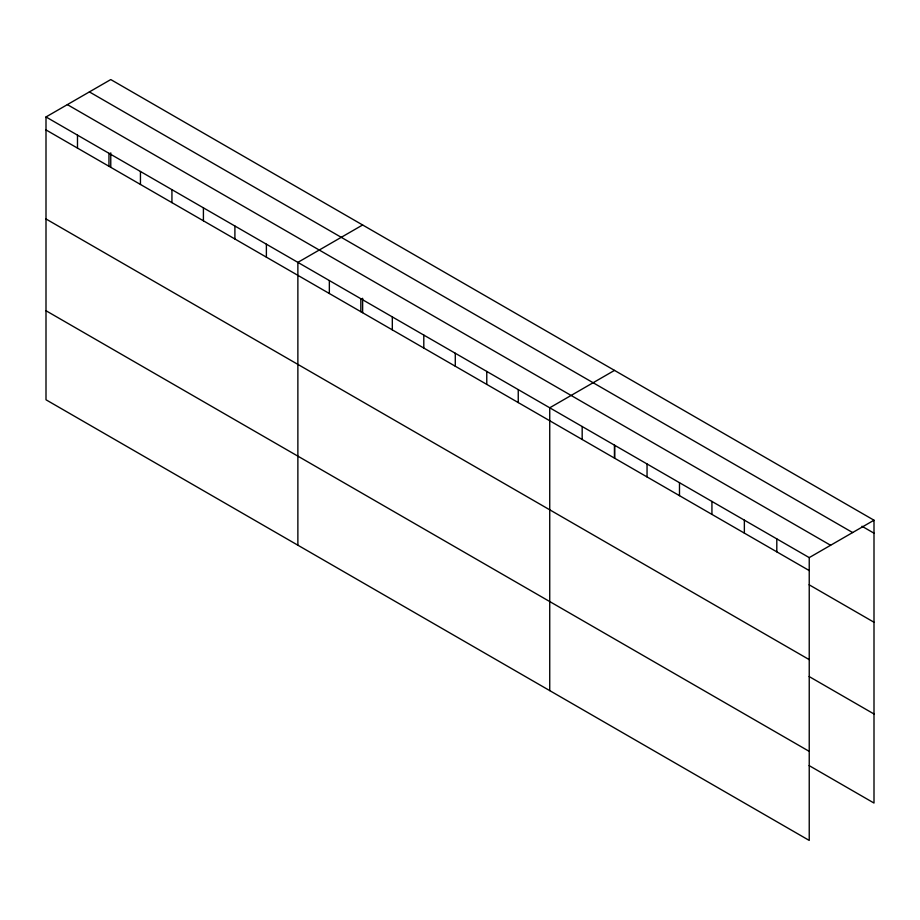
<?xml version="1.0" encoding="UTF-8"?>
<svg xmlns="http://www.w3.org/2000/svg" width="920" height="920" viewBox="0 0 920 920"><rect width="100%" height="100%" fill="white"/><g stroke="black" fill="none" stroke-linecap="round" stroke-linejoin="round"><path stroke-width="1.38" d="M110.768 167.221L110.768 152.858M362.629 312.639L362.629 298.275M614.502 458.056L614.502 445.13M46 116.955L809.232 557.612L809.232 840.431L46 399.786L46 116.955L110.768 79.568L874 520.214L874 803.045L809.129 765.589M362.629 224.986L297.873 262.373L297.873 545.192M614.502 370.392L549.734 407.79L549.734 690.609M809.232 557.612L874 520.214M861.982 526.251L874 533.186M89.389 91.908L852.633 532.553M67.367 104.615L830.61 545.272M46 129.927L809.232 570.572M809.129 584.786L874 622.242M46 218.971L809.232 659.629M809.129 676.533L874 713.989M46 310.73L809.232 751.375M776.802 538.878L776.802 551.851M744.36 520.156L744.36 533.117M711.931 501.423L711.931 514.395M679.489 482.701L679.489 495.661M647.047 463.967L647.047 476.94M614.617 445.245L614.617 458.206M582.176 426.512L582.176 439.484M518.247 389.608L518.247 402.58M486.772 371.438L486.772 384.399M455.285 353.257L455.285 366.217M423.798 335.075L423.798 348.047M392.322 316.905L392.322 329.866M360.835 298.724L360.835 311.696M329.348 280.554L329.348 293.514M266.386 244.191L266.386 257.163M234.899 226.021L234.899 238.981M203.412 207.839L203.412 220.811M171.936 189.669L171.936 202.63M140.449 171.488L140.449 184.46M108.962 153.306L108.962 166.278M77.487 135.136L77.487 148.097"/></g></svg>
